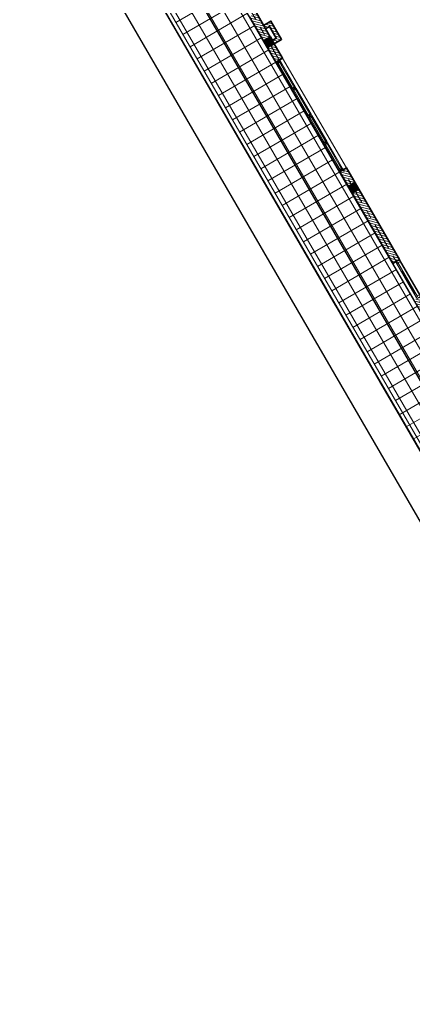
# Model space of a CAD drawing. Header units: millimetres. Extents: x 567980 to 569372, y 2065777 to 2066674.
# Drawn here: x 568840.35 to 568851.51, y 2066159.54 to 2066187.78 of the extents above; entities that cross this region are included whole.
import ezdxf

# ---------------------------------------------------------------- set-up
doc = ezdxf.new("R2010")
doc.units = ezdxf.units.MM
doc.linetypes.add('CENTER', pattern=[3, 1.5, -0.5, 0.5, -0.5])
for name, color, linetype, lineweight in [('A-COT VACH', 2, 'Continuous', 35), ('A-CUA', 25, 'Continuous', 5), ('A-HATCH', 251, 'Continuous', 5), ('A-NET THAY', 125, 'Continuous', 18), ('A-TRUC', 250, 'CENTER', 5), ('A-TUONG', 255, 'Continuous', 35), ('boDnv', 54, 'Continuous', 25)]:
    doc.layers.add(name, color=color, linetype=linetype, lineweight=lineweight)
for name, color, linetype in [('ChiaLo', 128, 'CENTER'), ('datoHonHop', 42, 'Continuous'), ('datOlienke', 42, 'Continuous'), ('LoLK', 6, 'Continuous')]:
    doc.layers.add(name, color=color, linetype=linetype)
doc.styles.add('rms', font='romans.shx', dxfattribs={"width": 0.7, "bigfont": 'vns.shx'})
doc.linetypes.add('ADL', pattern='A,0.125,-0.15,["++",rms,S=0.5,R=0,X=0,Y=-0.2245],-1.35,1.125', length=2.75)

# ---------------------------------------------------------------- blocks, each defined once
blk = doc.blocks.new('NEN')
at = {"layer": 'boDnv', "color": 10, "linetype": 'ADL', "ltscale": 0.25}
blk.add_lwpolyline([(263.053, -132.006), (256.939, -119.782), (251.208, -118.07), (145.657, -179.397), (154.7, -194.961)], close=True, dxfattribs=at)
blk.add_lwpolyline([(122.207, -155.785), (32.175, -208.166), (29.801, -214.701), (39.524, -241.582, 0.256594), (53.262, -253.666, -0.085173), (69.537, -260.336, 0.265195), (88.352, -261.098, 0.012088), (129.923, -238.27), (165.53, -217.582), (130.973, -158.106)], format="xyb", close=True, dxfattribs=at)
at = {"layer": 'ChiaLo', "ltscale": 5}
blk.add_lwpolyline([(166.897, -217.944), (131.629, -157.245)], dxfattribs=at)
at = {"layer": 'datoHonHop', "linetype": 'ByBlock'}
blk.add_lwpolyline([(122.062, -154.713), (31.359, -207.484), (28.737, -214.7), (38.583, -241.923, 0.256594), (53.045, -254.642, -0.085173), (69.006, -261.184, 0.265195), (88.812, -261.986, 0.012088), (130.425, -239.135), (166.897, -217.944), (131.629, -157.245)], format="xyb", close=True, dxfattribs=at)
at = {"layer": 'datOlienke'}
blk.add_lwpolyline([(264.367, -132.399), (257.64, -118.948), (251.08, -116.988), (144.29, -179.035), (154.337, -196.328)], close=True, dxfattribs=at)
at = {"layer": 'LoLK'}
blk.add_lwpolyline([(151.207, -175.016), (144.29, -179.035), (154.337, -196.328), (161.255, -192.309)], close=True, dxfattribs=at)
blk = doc.blocks.new('NEN B')
at = {"layer": 'datOlienke'}
blk.add_lwpolyline([(6.567, 25), (7.507, 40.01), (2.82, 45), (-120.687, 45), (-120.687, 25)], close=True, dxfattribs=at)
at = {"layer": 'LoLK'}
blk.add_lwpolyline([(-112.687, 45), (-120.687, 45), (-120.687, 25), (-112.687, 25)], close=True, dxfattribs=at)
blk = doc.blocks.new('cot 220')
at = {"layer": 'A-COT VACH'}
h = blk.add_hatch(color=256, dxfattribs=at)
h.dxf.hatch_style = 1
h.paths.add_polyline_path([(110, 110), (-110, 110), (-110, -110), (110, -110)])
blk.add_lwpolyline([(-110, -110), (110, -110), (110, 110), (-110, 110)], close=True, dxfattribs=at)
blk = doc.blocks.new('*U418')
at = {"ltscale": 10}
for p, q in [((1200, 0), (0, 0)), ((1155, -70), (45, -70)), ((1155, -110), (45, -110))]:
    blk.add_line(p, q, dxfattribs=at)
for points in [[(0, -110), (45, -110), (45, -70), (60, -70), (60, 0), (0, 0)], [(1200, -110), (1155, -110), (1155, -70), (1140, -70), (1140, 0), (1200, 0)]]:
    blk.add_lwpolyline(points, close=True, dxfattribs=at)
blk = doc.blocks.new('*U412')
at = {"layer": 'A-CUA', "color": 32}
for points in [[(60, -40), (45, -40), (45, -10), (0, -10), (0, -40), (0, -40), (0, -90), (0, -90), (0, -120), (45, -120), (45, -90), (60, -90)], [(30, -90), (60, -90), (60, -40), (30, -40)], [(904, -90), (874, -90), (874, -40), (904, -40)], [(934, -90), (919, -90), (919, -40), (934, -40), (934, -10), (889, -10), (889, -40), (904, -40), (904, -90), (889, -90), (889, -120), (934, -120)], [(919, -90), (949, -90), (949, -40), (919, -40)], [(1793, -90), (1763, -90), (1763, -40), (1793, -40)], [(1822, -90), (1807, -90), (1807, -40), (1822, -40), (1822, -10), (1777, -10), (1777, -40), (1793, -40), (1793, -90), (1777, -90), (1777, -120), (1822, -120)], [(1807, -90), (1837, -90), (1837, -40), (1807, -40)], [(2681, -90), (2651, -90), (2651, -40), (2681, -40)], [(2666, -90), (2681, -90), (2681, -40), (2666, -40), (2666, -10), (2711, -10), (2711, -40), (2696, -40), (2696, -90), (2711, -90), (2711, -120), (2666, -120)], [(2696, -90), (2726, -90), (2726, -40), (2696, -40)], [(3540, -40), (3555, -40), (3555, -10), (3600, -10), (3600, -40), (3600, -40), (3600, -90), (3600, -90), (3600, -120), (3555, -120), (3555, -90), (3540, -90)], [(3570, -90), (3540, -90), (3540, -40), (3570, -40)]]:
    blk.add_lwpolyline(points, close=True, dxfattribs=at)
at = {"layer": 'A-CUA', "color": 37, "lineweight": -2}
for points in [[(45, -10), (889, -10), (889, -40), (45, -40)], [(45, -90), (889, -90), (889, -120), (45, -120)], [(934, -10), (1777, -10), (1777, -40), (934, -40)], [(1777, -90), (934, -90), (934, -120), (1777, -120)], [(2666, -10), (1822, -10), (1822, -40), (2666, -40)], [(1822, -90), (2666, -90), (2666, -120), (1822, -120)], [(3555, -10), (2711, -10), (2711, -40), (3555, -40)], [(3555, -90), (2711, -90), (2711, -120), (3555, -120)]]:
    blk.add_lwpolyline(points, close=True, dxfattribs=at)
blk = doc.blocks.new('MB T1 T1 N')
at = {"layer": 'A-HATCH'}
h = blk.add_hatch(dxfattribs=at)
h.set_pattern_fill('SQRTMPLT', color=256, scale=0.4, pattern_type=2)
h.set_pattern_definition([(0, (-126.06567, 83.4005), (0, 0.4), []), (90, (-126.06567, 83.4005), (-0.4, 2e-17), [])])
h.paths.add_polyline_path([(-0.11, -17.11), (-1.2, -17.11), (-4.8, -17.11), (-6, -17.11), (-6, -2), (-1.5, -2), (-1.5, -2), (-0.9, -2), (-0.807, -2), (-0.807, -0.11), (-7.89, -0.11), (-7.89, -0.22), (-8, -0.22), (-8, -1.72), (-7.89, -1.72), (-7.89, -19.78), (-4.99, -19.78), (-4.99, -20), (-0.51, -20), (-0.51, -19.78), (-0.11, -19.78)])
h = blk.add_hatch(dxfattribs=at)
h.set_pattern_fill('ANSI31', color=256, scale=0.5)
h.set_pattern_definition([(45, (-245.69746, -2), (-0.044194174, 0.044194174), [])])
h.paths.add_polyline_path([(-5.78, -2.22), (-5.15, -2.22), (-5.15, -2), (-6, -2), (-6, -4), (-5.78, -4)])
h.paths.add_polyline_path([(-5.78, -5.2), (-6, -5.2), (-6, -8.205), (-5.78, -8.205)])
h.paths.add_polyline_path([(-5.78, -12.39), (-5.65, -12.39), (-5.65, -12.77), (-5.78, -12.77), (-5.78, -12.88), (-5.54, -12.88), (-5.54, -12.28), (-5.78, -12.28), (-5.78, -11.805), (-6, -11.805), (-6, -13.29), (-5.78, -13.29)])
h.paths.add_polyline_path([(-5.78, -14.19), (-6, -14.19), (-6, -17.11), (-4.855, -17.11), (-4.855, -16.78), (-5.78, -16.78)])
h.paths.add_polyline_path([(0, -7.73), (-0.22, -7.73), (-0.22, -12.5), (-0.11, -12.5), (-0.11, -16.78), (-1.255, -16.78), (-1.255, -17.11), (0, -17.11)])
h.paths.add_polyline_path([(0, -5.53), (-1.84, -5.53), (-1.84, -6.18), (-1.62, -6.18), (-1.62, -5.75), (-0.22, -5.75), (-0.22, -7.51), (-1.62, -7.51), (-1.62, -7.08), (-1.84, -7.08), (-1.84, -7.73), (0, -7.73)])
h.paths.add_polyline_path([(0, -2), (-0.9, -2), (-0.9, -2.22), (-0.11, -2.22), (-0.11, -3.82), (-1.73, -3.82), (-1.73, -3.12), (-1.84, -3.12), (-1.84, -4.03), (-1.73, -4.03), (-1.73, -3.93), (-0.11, -3.93), (-0.11, -5.53), (0, -5.53)])
h.paths.add_polyline_path([(-1.5, -2), (-2.35, -2), (-2.35, -2.22), (-1.84, -2.22), (-1.84, -2.32), (-1.73, -2.32), (-1.73, -2.22), (-1.5, -2.22)])
h.paths.add_polyline_path([(-1.73, -4.83), (-1.84, -4.83), (-1.84, -5.53), (-1.73, -5.53)], flags=17)
h.paths.add_polyline_path([(-0.35, -4.86), (-0.11, -4.86), (-0.11, -4.73), (-0.46, -4.73), (-0.46, -5.53), (-0.35, -5.53)], flags=17)
at = {"layer": 'A-NET THAY'}
for p, q in [((-8, -20), (-8, 0)), ((-7.89, -19.78), (-7.89, -0.11))]:
    blk.add_line(p, q, dxfattribs=at)
at = {"layer": 'A-NET THAY', "ltscale": 100}
for p, q in [((-6, -5.2), (-6, -4)), ((-5.78, -4), (-5.78, -5.2)), ((-6, -11.805, 0), (-6, -8.205, 0)), ((-5.78, -8.205, 0), (-5.78, -11.805, 0))]:
    blk.add_line(p, q, dxfattribs=at)
at = {"layer": 'A-TRUC', "ltscale": 0.5}
blk.add_line((-5.89, -16.89), (-5.89, -2.11), dxfattribs=at)
at = {"layer": 'A-TUONG'}
for p, q in [((-6, -8.205, 0), (-6, -5.2)), ((-6, -5.2), (-5.78, -5.2)), ((-5.78, -8.205, 0), (-5.78, -5.2)), ((-6, -8.205, 0), (-5.78, -8.205, 0)), ((-6, -13.29, 0), (-6, -11.805, 0)), ((-6, -11.805, 0), (-5.78, -11.805, 0)), ((-5.78, -12.28), (-5.78, -11.805, 0)), ((-5.78, -13.29), (-5.78, -12.39))]:
    blk.add_line(p, q, dxfattribs=at)
for points in [[(-5.78, -12.88), (-5.54, -12.88), (-5.54, -12.28), (-5.78, -12.28)], [(-5.78, -12.77), (-5.65, -12.77), (-5.65, -12.39), (-5.78, -12.39)]]:
    blk.add_lwpolyline(points, dxfattribs=at)
at = {"layer": 'Defpoints'}
blk.add_lwpolyline([(-6, -17), (0, -17), (0, -2), (-6, -2)], close=True, dxfattribs=at)
at = {"layer": 'A-COT VACH', "xscale": -0.001, "yscale": 0.001, "zscale": 0.001}
for p in [(-5.89, -7.62), (-5.89, -12.39)]:
    blk.add_blockref('cot 220', p, dxfattribs=at)
at = {"layer": 'A-CUA', "xscale": -0.001, "yscale": 0.001, "zscale": 0.001}
for name, p, rotation in [('*U418', (-5.795, -5.2), 270), ('*U412', (-6, -8.205), 90)]:
    blk.add_blockref(name, p, dxfattribs=dict(at, rotation=rotation))
blk = doc.blocks.new('MBT1 B')
at = {"layer": 'LoLK'}
blk.add_blockref('NEN B', (0, 0), dxfattribs=at)
at = {"layer": 'LoLK', "xscale": -1, "rotation": 180}
blk.add_blockref('MB T1 T1 N', (-112.687, 25), dxfattribs=at)

msp = doc.modelspace()

# ---------------------------------------------------------------- block references
at = {"layer": 'boDnv'}
msp.add_blockref('NEN', (568697.481, 2066371.697), dxfattribs=at)

# ---------------------------------------------------------------- next in the draw order: block references
at = {"layer": 'LoLK', "rotation": 30.15743675345276}
msp.add_blockref('MBT1 B', (568968.73, 2066214.384), dxfattribs=at)

doc.saveas('drawing.dxf')
